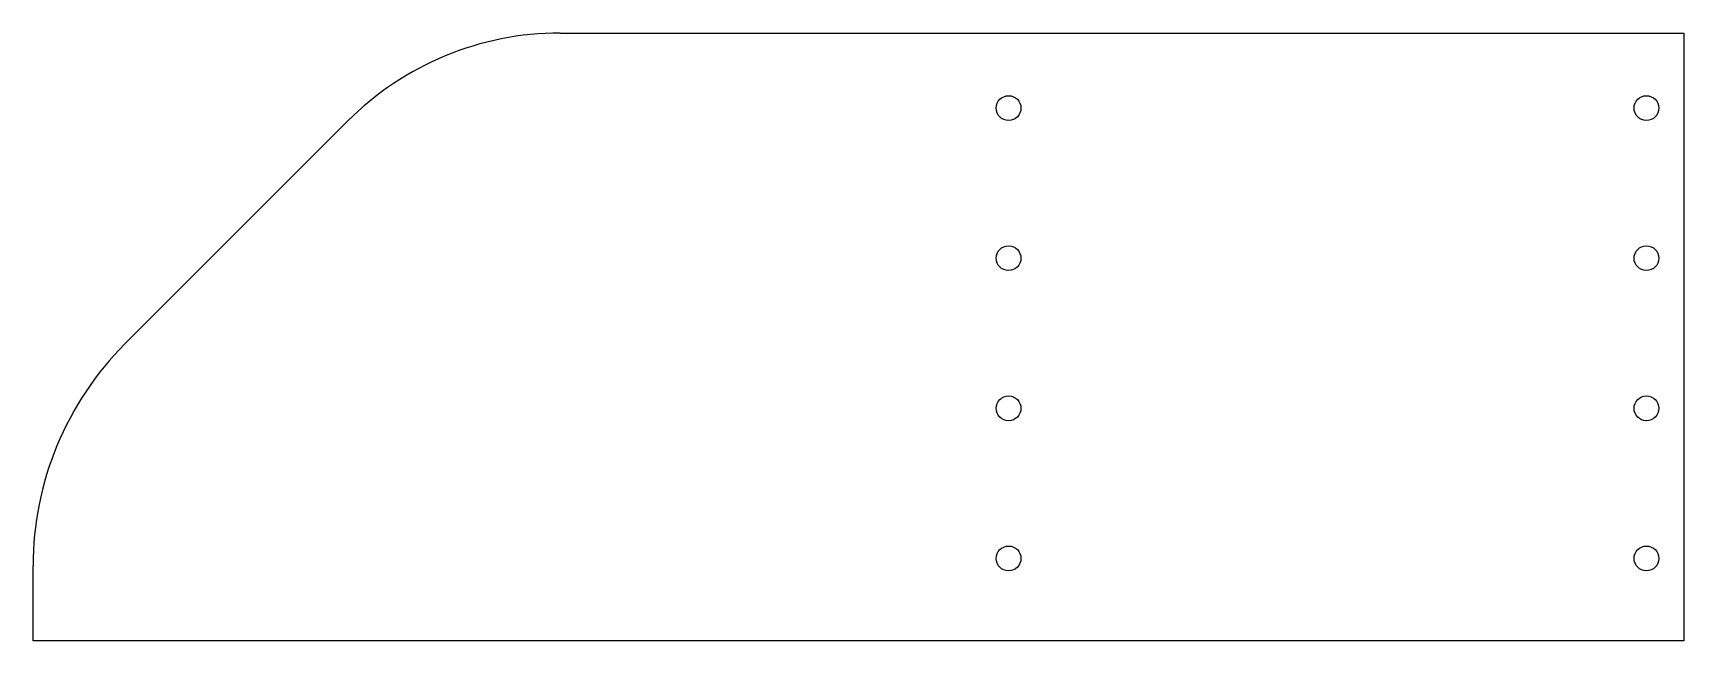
# Model space of a CAD drawing. Header units: millimetres. Extents: x -110 to 110, y -41 to 40.
import ezdxf

# ---------------------------------------------------------------- set-up
doc = ezdxf.new("R2010")
doc.units = ezdxf.units.MM
doc.layers.add('Body', color=7, linetype='CONTINUOUS')

msp = doc.modelspace()

# ---------------------------------------------------------------- linework, layer by layer
at = {"layer": 'Body'}
for p, q in [((-39.76, 40, -0.75), (-39.76, 40, 0.75)), ((-39.76, 40, -0.75), (-39.76, 40, 0.75)), ((-39.76, 40, -0.75), (110, 40, -0.75)), ((-39.76, 40, 0.75), (110, 40, 0.75)), ((-39.76, 40, -0.75), (110, 40, -0.75)), ((-39.76, 40, 0.75), (110, 40, 0.75)), ((110, 40, -0.75), (110, 40, 0.75)), ((110, 40, -0.75), (110, 40, 0.75)), ((110, 40, -0.75), (110, -41, -0.75)), ((110, 40, 0.75), (110, -41, 0.75)), ((110, 40, -0.75), (110, -41, -0.75)), ((110, 40, 0.75), (110, -41, 0.75)), ((21.65, 30, -0.75), (21.65, 30, 0.75)), ((21.65, 30, -0.75), (21.65, 30, 0.75)), ((106.65, 30, -0.75), (106.65, 30, 0.75)), ((106.65, 30, -0.75), (106.65, 30, 0.75)), ((-97.75, -1.41, -0.75), (-68.05, 28.28, -0.75)), ((-97.75, -1.41, 0.75), (-68.05, 28.28, 0.75)), ((-97.75, -1.41, -0.75), (-68.05, 28.28, -0.75)), ((-97.75, -1.41, 0.75), (-68.05, 28.28, 0.75)), ((-68.05, 28.28, -0.75), (-68.05, 28.28, 0.75)), ((-68.05, 28.28, -0.75), (-68.05, 28.28, 0.75)), ((21.65, 10, -0.75), (21.65, 10, 0.75)), ((21.65, 10, -0.75), (21.65, 10, 0.75)), ((106.65, 10, -0.75), (106.65, 10, 0.75)), ((106.65, 10, -0.75), (106.65, 10, 0.75)), ((-97.75, -1.41, -0.75), (-97.75, -1.41, 0.75)), ((-97.75, -1.41, -0.75), (-97.75, -1.41, 0.75)), ((21.65, -10, -0.75), (21.65, -10, 0.75)), ((21.65, -10, -0.75), (21.65, -10, 0.75)), ((106.65, -10, -0.75), (106.65, -10, 0.75)), ((106.65, -10, -0.75), (106.65, -10, 0.75)), ((21.65, -30, -0.75), (21.65, -30, 0.75)), ((21.65, -30, -0.75), (21.65, -30, 0.75)), ((106.65, -30, -0.75), (106.65, -30, 0.75)), ((106.65, -30, -0.75), (106.65, -30, 0.75)), ((-110, -31, -0.75), (-110, -31, 0.75)), ((-110, -41, -0.75), (-110, -31, -0.75)), ((-110, -41, 0.75), (-110, -31, 0.75)), ((-110, -31, -0.75), (-110, -31, 0.75)), ((-110, -41, -0.75), (-110, -31, -0.75)), ((-110, -41, 0.75), (-110, -31, 0.75)), ((-110, -41, -0.75), (-110, -41, 0.75)), ((-110, -41, -0.75), (-110, -41, 0.75)), ((110, -41, -0.75), (-110, -41, -0.75)), ((110, -41, 0.75), (-110, -41, 0.75)), ((110, -41, -0.75), (-110, -41, -0.75)), ((110, -41, 0.75), (-110, -41, 0.75)), ((110, -41, -0.75), (110, -41, 0.75)), ((110, -41, -0.75), (110, -41, 0.75))]:
    msp.add_line(p, q, dxfattribs=at)
for centre in [(20, 30, -0.75), (20, 30, 0.75), (20, 30, -0.75), (20, 30, 0.75), (105, 30, -0.75), (105, 30, 0.75), (105, 30, -0.75), (105, 30, 0.75), (20, 10, -0.75), (20, 10, 0.75), (20, 10, -0.75), (20, 10, 0.75), (105, 10, -0.75), (105, 10, 0.75), (105, 10, -0.75), (105, 10, 0.75), (20, -10, -0.75), (20, -10, 0.75), (20, -10, -0.75), (20, -10, 0.75), (105, -10, -0.75), (105, -10, 0.75), (105, -10, -0.75), (105, -10, 0.75), (20, -30, -0.75), (20, -30, 0.75), (20, -30, -0.75), (20, -30, 0.75), (105, -30, -0.75), (105, -30, 0.75), (105, -30, -0.75), (105, -30, 0.75)]:
    msp.add_circle(centre, 1.65, dxfattribs=at)
for centre, radius, start, end in [((-39.76, 0, -0.75), 40, 90, 135), ((-39.76, 0, 0.75), 40, 90, 135), ((-39.76, 0, -0.75), 40, 90, 135), ((-39.76, 0, 0.75), 40, 90, 135), ((-68.16, -31, -0.75), 41.84, 135, -180), ((-68.16, -31, 0.75), 41.84, 135, -180), ((-68.16, -31, -0.75), 41.84, 135, -180), ((-68.16, -31, 0.75), 41.84, 135, -180)]:
    msp.add_arc(centre, radius, start, end, dxfattribs=at)

doc.saveas('drawing.dxf')
